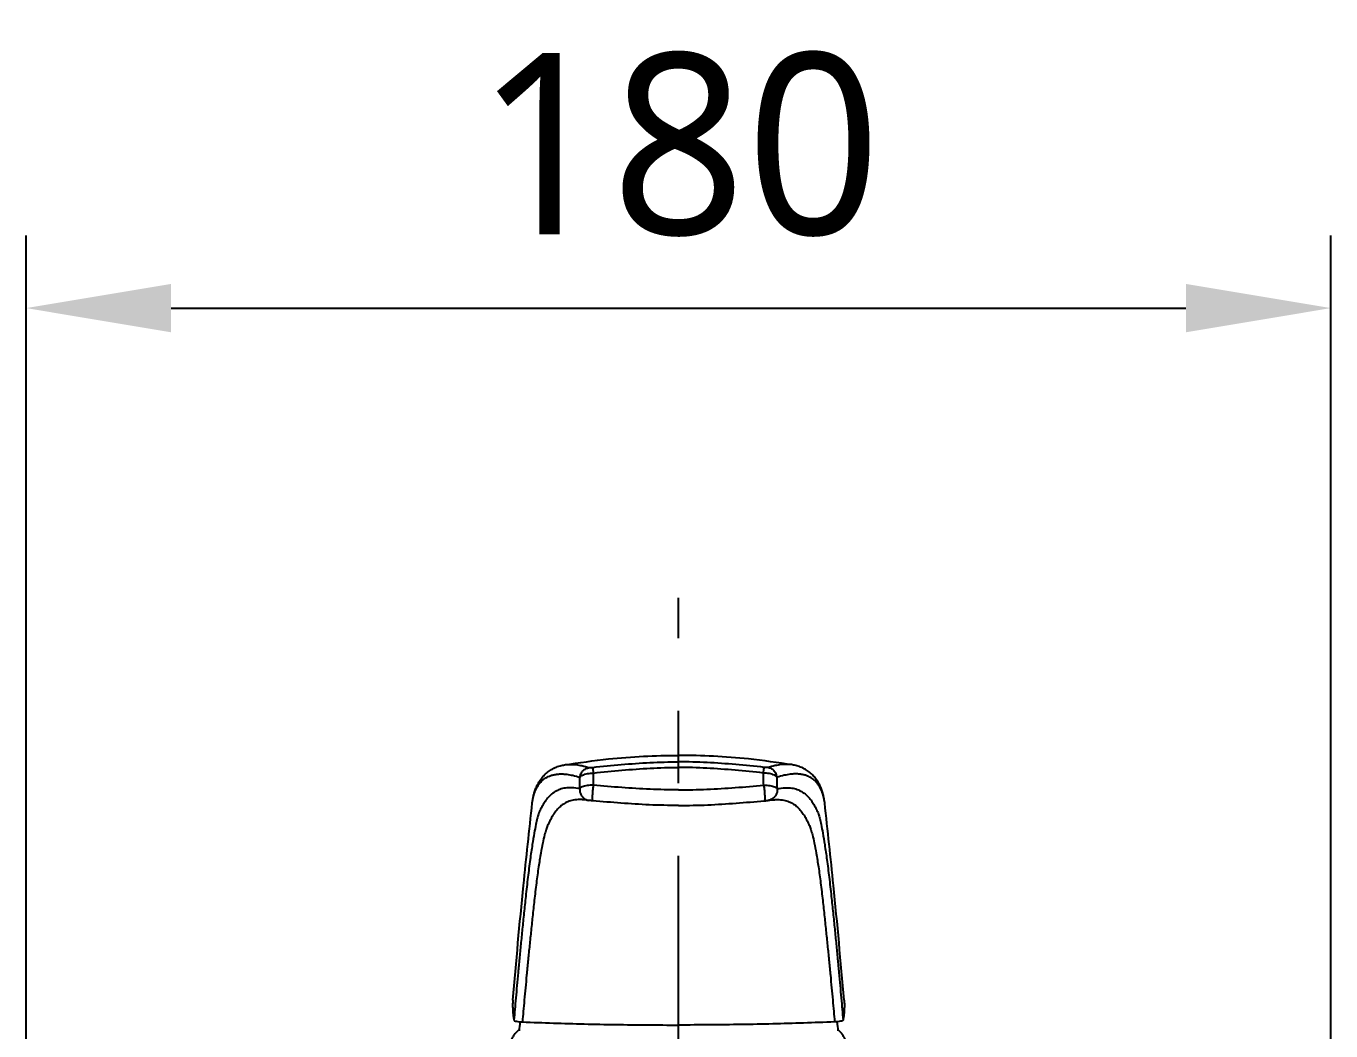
# Model space of a CAD drawing. Extents: x 3512 to 6612, y 0 to 2100.
# Drawn here: x 4621.8 to 4801.8, y 985 to 1123.6 of the extents above; entities that cross this region are included whole.
import ezdxf

# ---------------------------------------------------------------- set-up
doc = ezdxf.new("R2010")
doc.units = 0
doc.header["$LTSCALE"] = 20
doc.header["$MEASUREMENT"] = 0
doc.linetypes.add('CENTER', pattern=[2, 1.25, -0.25, 0.25, -0.25])
doc.layers.get('DEFPOINTS').update_dxf_attribs({"linetype": 'CONTINUOUS'})
for name, color, linetype in [('1', 1, 'CONTINUOUS'), ('7', 7, 'CONTINUOUS'), ('CENTER', 2, 'CENTER')]:
    doc.layers.add(name, color=color, linetype=linetype)
doc.styles.get("Standard").update_dxf_attribs({"font": 'NanumGothic.ttf'})
doc.dimstyles.get("Standard").update_dxf_attribs({"dimtxt": 2.5, "dimasz": 2, "dimexe": 2, "dimexo": 1, "dimgap": 1.5, "dimtad": 1, "dimdec": 0, "dimlfac": 10, "dimrnd": 0.5, "dimzin": 0, "dimdsep": 46, "dimtxsty": 'Standard', "dimcen": 0, "dimclrt": 2, "dimadec": 0, "dimazin": 0, "dimtfac": 1, "dimtdec": 0, "dimtmove": 0, "dimatfit": 3, "dimfxl": 1, "dimtolj": 1, "dimtzin": 0, "dimarcsym": 0})

# ---------------------------------------------------------------- blocks, each defined once
blk = doc.blocks.new('*D19')
at = {"layer": '1', "color": 3, "lineweight": -2, "transparency": 16777216}
for p, q in [((4621.8, 819.14), (4621.8, 1094.69)), ((4801.8, 819.14), (4801.8, 1094.69)), ((4641.8, 1084.69), (4781.8, 1084.69))]:
    blk.add_line(p, q, dxfattribs=at)
at = {"layer": '1', "color": 3, "transparency": 16777216}
for points in [[(4641.8, 1088.02), (4641.8, 1081.35), (4621.8, 1084.69)], [(4781.8, 1088.02), (4781.8, 1081.35), (4801.8, 1084.69)]]:
    blk.add_solid(points, dxfattribs=at)
at = {"layer": 'DEFPOINTS', "color": 0, "transparency": 16777216}
for p in [(4801.8, 1084.69), (4621.8, 819.14), (4801.8, 819.14)]:
    blk.add_point(p, dxfattribs=at)
at = {"layer": '1', "color": 2, "transparency": 16777216, "insert": (4711.8, 1107.19), "char_height": 25, "attachment_point": 5}
blk.add_mtext('\\A1;180', dxfattribs=at)

msp = doc.modelspace()

# ---------------------------------------------------------------- linework, layer by layer
at = {"layer": '7'}
for p, q in [((4691.63417, 1016.42778), (4691.6674, 1016.68769)), ((4698.98951, 1016.8369), (4698.98722, 1016.83715)), ((4699.40825, 1016.77809), (4699.40929, 1016.77791)), ((4724.19242, 1016.77809), (4724.19139, 1016.77791)), ((4724.61117, 1016.8369), (4724.61346, 1016.83715)), ((4731.96651, 1016.42778), (4731.93328, 1016.68769))]:
    msp.add_line(p, q, dxfattribs=at)
for points, knots in [([(4696.07141, 1021.68597), (4698.09449, 1021.98087), (4703.30601, 1022.74054), (4708.57608, 1022.97664), (4711.80034, 1022.97659)], [0, 0, 0, 0, 6.131256354, 15.794283, 15.794283, 15.794283, 15.794283]), ([(4727.52927, 1021.68597), (4725.50619, 1021.98087), (4720.29467, 1022.74054), (4715.0246, 1022.97664), (4711.80034, 1022.97659)], [0, 0, 0, 0, 6.131256354, 15.794283, 15.794283, 15.794283, 15.794283]), ([(4699.96611, 1021.33685), (4702.59653, 1021.60081), (4706.53215, 1021.99575), (4710.48832, 1022.0941), (4711.80034, 1022.0941)], [0, 0, 0, 0, 7.92790656, 11.861701444, 11.861701444, 11.861701444, 11.861701444]), ([(4700.0806, 1020.55471), (4702.68561, 1020.82057), (4706.58285, 1021.21831), (4710.50113, 1021.31736), (4711.80034, 1021.31736)], [0, 0, 0, 0, 7.852570367, 11.747870735, 11.747870735, 11.747870735, 11.747870735]), ([(4723.63457, 1021.33685), (4721.00415, 1021.60081), (4717.06853, 1021.99575), (4713.11236, 1022.0941), (4711.80034, 1022.0941)], [0, 0, 0, 0, 7.92790656, 11.861701444, 11.861701444, 11.861701444, 11.861701444]), ([(4723.52008, 1020.55471), (4720.91506, 1020.82057), (4717.01783, 1021.21831), (4713.09954, 1021.31736), (4711.80034, 1021.31736)], [0, 0, 0, 0, 7.852570367, 11.747870735, 11.747870735, 11.747870735, 11.747870735]), ([(4711.80034, 1018.2256), (4710.49311, 1018.22559), (4706.56744, 1018.30935), (4702.65672, 1018.64474), (4700.04825, 1018.86844)], [11.772036741, 11.772036741, 11.772036741, 11.772036741, 15.692067492, 23.544061688, 23.544061688, 23.544061688, 23.544061688]), ([(4711.80034, 1018.2256), (4713.10757, 1018.22559), (4717.03324, 1018.30935), (4720.94396, 1018.64474), (4723.55243, 1018.86844)], [11.772036741, 11.772036741, 11.772036741, 11.772036741, 15.692067492, 23.544061688, 23.544061688, 23.544061688, 23.544061688]), ([(4711.80034, 1016.07481), (4710.45664, 1016.07483), (4706.50273, 1016.15927), (4702.56353, 1016.49211), (4699.96303, 1016.71184)], [11.856719639, 11.856719639, 11.856719639, 11.856719639, 15.886118844, 23.7134358, 23.7134358, 23.7134358, 23.7134358]), ([(4711.80034, 1016.07481), (4713.14404, 1016.07483), (4717.09794, 1016.15927), (4721.03715, 1016.49211), (4723.63764, 1016.71184)], [11.856719639, 11.856719639, 11.856719639, 11.856719639, 15.886118844, 23.7134358, 23.7134358, 23.7134358, 23.7134358]), ([(4690.26576, 986.21365), (4693.11258, 986.11409), (4698.84391, 985.91365), (4706.02356, 985.80544), (4710.35507, 985.78911), (4711.80034, 985.78911)], [0, 0, 0, 0, 8.54551165, 17.204180886, 21.539958198, 21.539958198, 21.539958198, 21.539958198]), ([(4733.33492, 986.21365), (4730.4881, 986.11409), (4724.75677, 985.91365), (4717.57711, 985.80544), (4713.24561, 985.78911), (4711.80034, 985.78911)], [0, 0, 0, 0, 8.54551165, 17.204180886, 21.539958198, 21.539958198, 21.539958198, 21.539958198])]:
    msp.add_open_spline(points, degree=3, knots=knots, dxfattribs=at)
for points in [[(4691.6674, 1016.68769), (4691.78274, 1017.31293), (4691.93904, 1017.89948), (4692.13918, 1018.46183), (4692.39167, 1019.00954), (4692.70848, 1019.54493), (4693.10307, 1020.06219), (4693.57877, 1020.53964), (4694.13716, 1020.95897), (4694.7772, 1021.30376), (4695.49252, 1021.55919), (4696.07139, 1021.68596)], [(4696.07141, 1021.68597), (4696.35146, 1021.72341), (4696.94958, 1021.75091), (4697.65168, 1021.7067), (4698.48459, 1021.56898), (4699.49303, 1021.30589)], [(4698.20904, 1019.96683), (4698.3412, 1020.44807), (4698.62215, 1020.85993), (4699.0208, 1021.15682), (4699.49303, 1021.30589)], [(4699.49303, 1021.30589), (4699.5255, 1021.30193), (4699.58321, 1021.30204), (4699.66259, 1021.30618), (4699.7577, 1021.31393), (4699.86109, 1021.32446), (4699.96611, 1021.33685)], [(4700.0806, 1020.55471), (4700.02681, 1020.95049), (4699.98715, 1021.22146), (4699.96611, 1021.33685)], [(4723.52008, 1020.55471), (4723.57387, 1020.95049), (4723.61353, 1021.22146), (4723.63457, 1021.33685)], [(4724.10765, 1021.30589), (4724.07518, 1021.30193), (4724.01747, 1021.30204), (4723.93809, 1021.30618), (4723.84298, 1021.31393), (4723.73959, 1021.32446), (4723.63457, 1021.33685)], [(4727.52927, 1021.68597), (4727.24922, 1021.72341), (4726.6511, 1021.75091), (4725.949, 1021.7067), (4725.11609, 1021.56898), (4724.10765, 1021.30589)], [(4725.39164, 1019.96683), (4725.25948, 1020.44807), (4724.97853, 1020.85993), (4724.57987, 1021.15682), (4724.10765, 1021.30589)], [(4731.93328, 1016.68769), (4731.81794, 1017.31293), (4731.66164, 1017.89948), (4731.46149, 1018.46183), (4731.20901, 1019.00954), (4730.8922, 1019.54493), (4730.49761, 1020.06219), (4730.02191, 1020.53964), (4729.46352, 1020.95897), (4728.82348, 1021.30376), (4728.10815, 1021.55919), (4727.52929, 1021.68596)], [(4691.67435, 1016.72661), (4691.69553, 1016.85275), (4691.72126, 1016.98907), (4691.75164, 1017.1329), (4691.78724, 1017.2839), (4691.82876, 1017.44212), (4691.87705, 1017.60759), (4691.93277, 1017.77922), (4691.99644, 1017.95554), (4692.0694, 1018.1369), (4692.15316, 1018.32339), (4692.24954, 1018.5148), (4692.36065, 1018.71058), (4692.48895, 1018.90981), (4692.63727, 1019.11106), (4692.80892, 1019.31241), (4693.00784, 1019.51141), (4693.23879, 1019.70498), (4693.50713, 1019.88887), (4693.8193, 1020.05779), (4694.18286, 1020.20504), (4694.60818, 1020.32281), (4695.10757, 1020.40074), (4695.69801, 1020.42501), (4696.39114, 1020.3771), (4697.21343, 1020.23509), (4698.20905, 1019.96683)], [(4698.1798, 1018.39777), (4698.19444, 1019.17722), (4698.20905, 1019.96683)], [(4700.04825, 1018.86839), (4699.60855, 1018.86209), (4699.19513, 1018.82341), (4698.82817, 1018.75382), (4698.52687, 1018.65631), (4698.30701, 1018.53566), (4698.1798, 1018.39777)], [(4698.20904, 1019.96683), (4698.33979, 1020.11595), (4698.56967, 1020.2544), (4698.8842, 1020.37265), (4699.25996, 1020.46393), (4699.66751, 1020.52472), (4700.08061, 1020.55468)], [(4700.04825, 1018.86839), (4699.98284, 1018.38697), (4699.93301, 1017.88472), (4699.90442, 1017.41869), (4699.90033, 1017.04181), (4699.92118, 1016.79689), (4699.96303, 1016.71179)], [(4700.04825, 1018.86844), (4700.06445, 1019.70628), (4700.0806, 1020.55472)], [(4725.39164, 1019.96683), (4725.26089, 1020.11595), (4725.03101, 1020.2544), (4724.71647, 1020.37265), (4724.34072, 1020.46393), (4723.93317, 1020.52472), (4723.52007, 1020.55468)], [(4723.55243, 1018.86844), (4723.53622, 1019.70628), (4723.52008, 1020.55472)], [(4723.55242, 1018.86839), (4723.99213, 1018.86209), (4724.40555, 1018.82341), (4724.77251, 1018.75382), (4725.07381, 1018.65631), (4725.29367, 1018.53566), (4725.42088, 1018.39777)], [(4723.55242, 1018.86839), (4723.61784, 1018.38697), (4723.66767, 1017.88472), (4723.69625, 1017.41869), (4723.70035, 1017.04181), (4723.6795, 1016.79689), (4723.63765, 1016.71179)], [(4731.92633, 1016.72661), (4731.90515, 1016.85275), (4731.87942, 1016.98907), (4731.84903, 1017.1329), (4731.81344, 1017.2839), (4731.77192, 1017.44212), (4731.72363, 1017.60759), (4731.66791, 1017.77922), (4731.60423, 1017.95554), (4731.53128, 1018.1369), (4731.44751, 1018.32339), (4731.35114, 1018.5148), (4731.24003, 1018.71058), (4731.11173, 1018.90981), (4730.96341, 1019.11106), (4730.79176, 1019.31241), (4730.59284, 1019.51141), (4730.36189, 1019.70498), (4730.09355, 1019.88887), (4729.78138, 1020.05779), (4729.41782, 1020.20504), (4728.9925, 1020.32281), (4728.49311, 1020.40074), (4727.90266, 1020.42501), (4727.20953, 1020.3771), (4726.38725, 1020.23509), (4725.39163, 1019.96683)], [(4725.42088, 1018.39777), (4725.40624, 1019.17722), (4725.39163, 1019.96683)], [(4698.17979, 1018.39777), (4697.09021, 1018.51552), (4696.18243, 1018.47324), (4695.42048, 1018.28849), (4694.77367, 1017.98135), (4694.21727, 1017.56996), (4693.73296, 1017.06977), (4693.31073, 1016.4993), (4692.9435, 1015.8799), (4692.62547, 1015.23492)], [(4698.17979, 1018.39777), (4698.20674, 1017.93293), (4698.3735, 1017.4994), (4698.664, 1017.13899), (4699.05022, 1016.88647), (4699.19401, 1016.83091)], [(4725.42088, 1018.39777), (4725.39394, 1017.93293), (4725.22718, 1017.4994), (4724.93668, 1017.13899), (4724.55046, 1016.88647), (4724.40667, 1016.83091)], [(4725.42088, 1018.39777), (4726.51047, 1018.51552), (4727.41824, 1018.47324), (4728.1802, 1018.28849), (4728.82701, 1017.98135), (4729.38341, 1017.56996), (4729.86771, 1017.06977), (4730.28994, 1016.4993), (4730.65718, 1015.8799), (4730.9752, 1015.23492)], [(4688.94911, 989.2186), (4690.41621, 1005.04113), (4691.63417, 1016.42778)], [(4692.62547, 1015.23492), (4692.48583, 1014.86726), (4692.32024, 1014.29262), (4692.12472, 1013.4504), (4691.89571, 1012.26986), (4691.63059, 1010.67331), (4691.33357, 1008.61869), (4691.02225, 1006.17791), (4690.72111, 1003.53176)], [(4698.98723, 1016.83725), (4698.39777, 1016.88053), (4697.48297, 1016.83671), (4696.71452, 1016.65213), (4696.06176, 1016.34672), (4695.49986, 1015.93845), (4695.01043, 1015.44265), (4694.58344, 1014.87768), (4694.21186, 1014.26455), (4693.88982, 1013.62576)], [(4699.40929, 1016.77791), (4698.98883, 1016.83697)], [(4699.19401, 1016.83091), (4699.40826, 1016.77812)], [(4699.96303, 1016.71183), (4699.88861, 1016.71975), (4699.75679, 1016.73421), (4699.64932, 1016.74648), (4699.56608, 1016.75639), (4699.50278, 1016.76434), (4699.45035, 1016.77152), (4699.40825, 1016.77809)], [(4723.63764, 1016.71183), (4723.71207, 1016.71975), (4723.84389, 1016.73421), (4723.95136, 1016.74648), (4724.0346, 1016.75639), (4724.0979, 1016.76434), (4724.15033, 1016.77152), (4724.19242, 1016.77809)], [(4724.19139, 1016.77791), (4724.61185, 1016.83697)], [(4724.40667, 1016.83091), (4724.19242, 1016.77812)], [(4724.61344, 1016.83725), (4725.20291, 1016.88053), (4726.11771, 1016.83671), (4726.88615, 1016.65213), (4727.53892, 1016.34672), (4728.10081, 1015.93845), (4728.59025, 1015.44265), (4729.01724, 1014.87768), (4729.38882, 1014.26455), (4729.71085, 1013.62576)], [(4730.9752, 1015.23492), (4731.11485, 1014.86726), (4731.28044, 1014.29262), (4731.47596, 1013.4504), (4731.70497, 1012.26986), (4731.97008, 1010.67331), (4732.2671, 1008.61869), (4732.57843, 1006.17791), (4732.87957, 1003.53176)], [(4734.65157, 989.2186), (4733.18447, 1005.04113), (4731.96651, 1016.42778)], [(4693.88999, 1013.62681), (4693.73042, 1013.2943), (4693.54451, 1012.77376), (4693.32908, 1012.00934), (4693.0821, 1010.93634), (4692.80315, 1009.48358), (4692.49951, 1007.61221), (4692.19162, 1005.38725), (4691.90448, 1002.97319)], [(4729.71069, 1013.62681), (4729.87026, 1013.2943), (4730.05617, 1012.77376), (4730.27159, 1012.00934), (4730.51858, 1010.93634), (4730.79753, 1009.48358), (4731.10116, 1007.61221), (4731.40906, 1005.38725), (4731.6962, 1002.97319)], [(4690.72111, 1003.53176), (4690.47767, 1001.23277), (4690.25212, 999.02929), (4690.04337, 996.92435), (4689.85044, 994.92002), (4689.67243, 993.01805), (4689.50853, 991.21989), (4689.358, 989.52685), (4689.22019, 987.94009), (4689.09448, 986.46057)], [(4691.90452, 1002.97325), (4691.66019, 1000.72864), (4691.4336, 998.57284), (4691.22365, 996.51038), (4691.02941, 994.54392), (4690.85, 992.6754), (4690.68461, 990.90665), (4690.53254, 989.23929), (4690.39312, 987.6746), (4690.26576, 986.21365)], [(4731.69616, 1002.97325), (4731.94049, 1000.72864), (4732.16708, 998.57284), (4732.37702, 996.51038), (4732.57127, 994.54392), (4732.75068, 992.6754), (4732.91606, 990.90665), (4733.06814, 989.23929), (4733.20756, 987.6746), (4733.33492, 986.21365)], [(4732.87957, 1003.53176), (4733.12301, 1001.23277), (4733.34856, 999.02929), (4733.55731, 996.92435), (4733.75024, 994.92002), (4733.92825, 993.01805), (4734.09215, 991.21989), (4734.24267, 989.52685), (4734.38049, 987.94009), (4734.5062, 986.46057)], [(4688.94911, 989.21859), (4688.93344, 988.99411), (4688.92247, 988.71577), (4688.91984, 988.44068), (4688.92456, 988.16778), (4688.93602, 987.89509), (4688.95405, 987.61952), (4688.97876, 987.33855), (4689.01031, 987.05155), (4689.04885, 986.75876), (4689.09448, 986.46057)], [(4734.65157, 989.21859), (4734.66724, 988.99411), (4734.6782, 988.71577), (4734.68083, 988.44068), (4734.67612, 988.16778), (4734.66466, 987.89509), (4734.64663, 987.61952), (4734.62192, 987.33855), (4734.59036, 987.05155), (4734.55183, 986.75876), (4734.5062, 986.46057)], [(4689.09448, 986.46057), (4689.18869, 986.37692), (4689.43518, 986.30268), (4689.80972, 986.24598), (4690.26576, 986.21365)], [(4734.5062, 986.46057), (4734.41199, 986.37692), (4734.1655, 986.30268), (4733.79096, 986.24598), (4733.33492, 986.21365)], [(4688.75236, 983.55677), (4688.7923, 983.69293), (4688.96716, 984.11815), (4689.22061, 984.52501), (4689.50516, 984.86186), (4689.82707, 985.1628)], [(4689.95843, 986.23226), (4689.80397, 984.97787)], [(4733.64225, 986.23226), (4733.7967, 984.97787)], [(4734.84832, 983.55677), (4734.80838, 983.69293), (4734.63352, 984.11815), (4734.38007, 984.52501), (4734.09551, 984.86186), (4733.77361, 985.1628)]]:
    msp.add_spline(points, degree=3, dxfattribs=at)
at = {"layer": 'CENTER', "color": 2, "linetype": 'CENTER', "ltscale": 2}
msp.add_line((4711.80034, 79.14283), (4711.80034, 1044.74093), dxfattribs=at)

# ---------------------------------------------------------------- dimensions: what is measured, and where the dimension line sits
at = {"layer": '1'}
dim = msp.add_linear_dim(base=(4801.80034, 1084.68597), p1=(4621.80034, 819.14283), p2=(4801.80034, 819.14283), dimstyle='Standard', override={"dimtxt": 25, "dimasz": 20, "dimexe": 10, "dimexo": 0, "dimgap": 10, "dimdec": 4, "dimlfac": 1, "dimzin": 8, "dimclrd": 3, "dimclre": 3, "dimtdec": 4}, dxfattribs=at)
dim.commit()
dim.dimension.update_dxf_attribs({"geometry": '*D19', "text_midpoint": (4711.80034, 1107.18597)})

doc.saveas('drawing.dxf')
